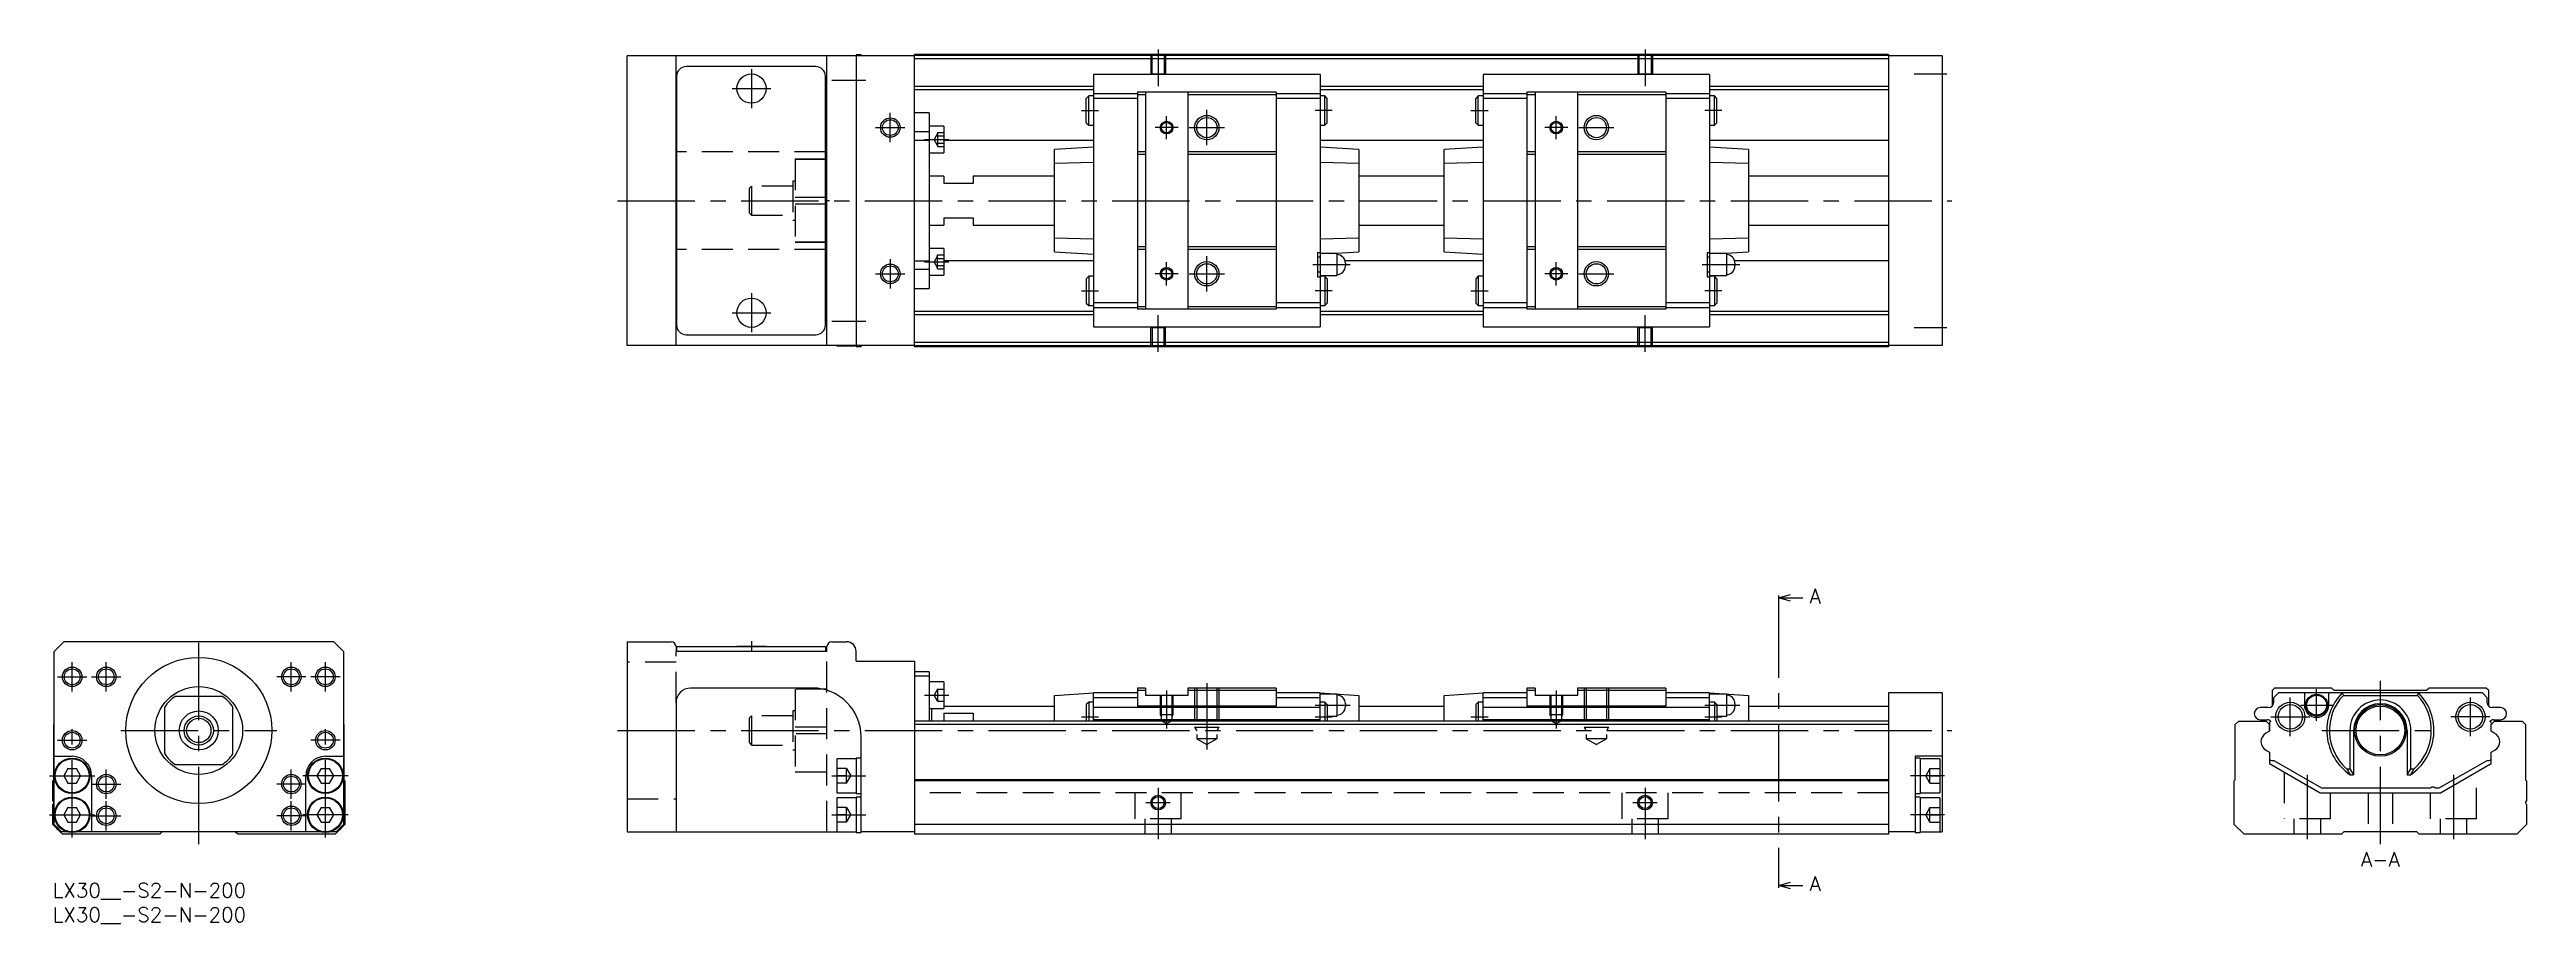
# Model space of a CAD drawing. Extents: x -1 to 508, y -8 to 171.
import ezdxf

# ---------------------------------------------------------------- set-up
doc = ezdxf.new("R2010")
doc.units = 0
doc.header["$LTSCALE"] = 0.5
doc.linetypes.add('CENTER', pattern=[50.8, 31.75, -6.35, 6.35, -6.35])
doc.linetypes.add('DASHED', pattern=[19.05, 12.7, -6.35])
for name, color, linetype in [('MSM_CENTER', 1, 'CENTER'), ('MSM_CONTINUOUS', 7, 'CONTINUOUS'), ('MSM_DASHED', 4, 'DASHED'), ('MSM_NARROW', 5, 'CONTINUOUS'), ('MSM_PART_NUMBER', 7, 'CONTINUOUS')]:
    doc.layers.add(name, color=color, linetype=linetype)
doc.styles.get("Standard").update_dxf_attribs({"font": 'txt.shx', "height": 3, "bigfont": 'bigfont.shx'})

msp = doc.modelspace()

# ---------------------------------------------------------------- linework, layer by layer
at = {"layer": 'MSM_CENTER'}
for p, q in [((227, 171), (227, 163.49)), ((327, 171), (327, 163.49)), ((139.5, 163), (147.5, 163)), ((143.5, 167), (143.5, 159)), ((160, 164.7), (167, 164.7)), ((382.25, 166), (389, 166)), ((172, 152), (172, 158)), ((211.25, 158.5), (214.75, 158.5)), ((237, 151.37), (237, 158.62)), ((262.75, 158.5), (259.25, 158.5)), ((291.25, 158.5), (294.75, 158.5)), ((342.75, 158.5), (339.25, 158.5)), ((169, 155), (175, 155)), ((231.11, 155), (226.39, 155)), ((228.75, 152.63), (228.75, 157.36)), ((233.38, 155), (240.62, 155)), ((311.11, 155), (306.39, 155)), ((308.75, 152.63), (308.75, 157.36)), ((313.38, 155), (320.62, 155)), ((179, 152.55), (184, 152.55)), ((116, 140), (390, 140)), ((172, 128), (172, 122)), ((179, 127.44), (184, 127.44)), ((228.75, 122.63), (228.75, 127.36)), ((237, 121.37), (237, 128.62)), ((308.75, 122.63), (308.75, 127.36)), ((169, 125), (175, 125)), ((231.11, 125), (226.39, 125)), ((233.38, 125), (240.62, 125)), ((258.75, 126.9), (266.45, 126.9)), ((311.11, 125), (306.39, 125)), ((313.38, 125), (320.62, 125)), ((338.75, 126.9), (346.45, 126.9)), ((139.5, 117), (147.5, 117)), ((143.5, 121), (143.5, 113)), ((211.25, 121.5), (214.75, 121.5)), ((262.75, 121.5), (259.25, 121.5)), ((291.25, 121.5), (294.75, 121.5)), ((342.75, 121.5), (339.25, 121.5)), ((160, 115.3), (167, 115.3)), ((227, 109), (227, 116.51)), ((327, 109), (327, 116.51)), ((382.25, 114), (389, 114)), ((354.38, 58), (354.38, 0)), ((30, 8), (30, 51.5)), ((143.5, 49.6), (143.5, 47.5)), ((1, 42.3), (7, 42.3)), ((4, 39.3), (4, 45.3)), ((8, 42.3), (14, 42.3)), ((11, 39.3), (11, 45.3)), ((52, 42.3), (46, 42.3)), ((49, 39.3), (49, 45.3)), ((59, 42.3), (53, 42.3)), ((56, 39.3), (56, 45.3)), ((237, 41), (237, 27.41)), ((478, 8), (478, 41.5)), ((179, 38.55), (184, 38.55)), ((228.75, 39.5), (228.75, 31.69)), ((259.25, 36.5), (266.45, 36.5)), ((308.75, 39.5), (308.75, 31.69)), ((339.25, 36.5), (346.45, 36.5)), ((459.5, 30.1), (459.5, 38.1)), ((461.65, 36.5), (468.15, 36.5)), ((464.9, 33.25), (464.9, 39.75)), ((496.5, 30.1), (496.5, 38.1)), ((4, 9.35), (4, 32.3)), ((14, 31.3), (46, 31.3)), ((56, 9.35), (56, 32.3)), ((116, 31.3), (390, 31.3)), ((211.25, 34.1), (214.75, 34.1)), ((259.25, 34.1), (262.75, 34.1)), ((291.25, 34.1), (294.75, 34.1)), ((339.25, 34.1), (342.75, 34.1)), ((455.5, 34.1), (463.5, 34.1)), ((466, 31.3), (490, 31.3)), ((500.5, 34.1), (492.5, 34.1)), ((1, 29.3), (7, 29.3)), ((59, 29.3), (53, 29.3)), ((-0.65, 22), (8.65, 22)), ((11, 17.3), (11, 23.3)), ((49, 17.3), (49, 23.3)), ((60.65, 22), (51.35, 22)), ((160, 22), (167, 22)), ((388.5, 22), (381.5, 22)), ((463, 22.18), (463, 9)), ((493, 22.18), (493, 9)), ((8, 20.3), (14, 20.3)), ((11, 10.8), (11, 16.8)), ((52, 20.3), (46, 20.3)), ((49, 10.8), (49, 16.8)), ((224.5, 16.5), (229.5, 16.5)), ((227, 19.5), (227, 9)), ((324.5, 16.5), (329.5, 16.5)), ((327, 19.5), (327, 9)), ((-0.65, 14), (8.65, 14)), ((8, 13.8), (14, 13.8)), ((52, 13.8), (46, 13.8)), ((60.65, 14), (51.35, 14)), ((160, 14), (167, 14)), ((388.5, 14), (381.5, 14))]:
    msp.add_line(p, q, dxfattribs=at)
at = {"layer": 'MSM_CONTINUOUS'}
for p, q in [((118, 110.3), (118, 169.7)), ((177, 169.7), (118, 169.7)), ((128, 110.3), (128, 169.7)), ((159, 110.3), (159, 169.7)), ((161, 169.75), (161, 169.7)), ((165, 169.75), (161, 169.75)), ((166, 169.9), (165, 169.9)), ((165, 169.9), (165, 110.1)), ((166, 169.9), (166, 169.7)), ((377, 170), (177, 170)), ((177, 110), (177, 170)), ((377, 169.8), (177, 169.8)), ((377, 169.1), (177, 169.1)), ((377, 170), (377, 110)), ((388, 169.7), (377, 169.7)), ((388, 169.7), (388, 110.3)), ((128.1, 165.5), (128.1, 114.5)), ((156.7, 167.5), (130.1, 167.5)), ((158.7, 114.5), (158.7, 165.5)), ((213.75, 163.45), (177, 163.45)), ((260.25, 165.9), (213.75, 165.9)), ((213.75, 165.9), (213.75, 114.1)), ((260.25, 165.9), (260.25, 114.1)), ((293.75, 163.45), (260.25, 163.45)), ((340.25, 165.9), (293.75, 165.9)), ((293.75, 165.9), (293.75, 114.1)), ((340.25, 165.9), (340.25, 114.1)), ((377, 163.45), (340.25, 163.45)), ((128, 158.2), (128.1, 158.2)), ((158.7, 158.2), (159, 158.2)), ((213.75, 162.75), (177, 162.75)), ((180, 158), (177, 158)), ((180, 158), (180, 122)), ((212.75, 161.5), (212.25, 161)), ((212.25, 156), (212.25, 161)), ((212.75, 155.5), (212.75, 161.5)), ((213.75, 161.5), (212.75, 161.5)), ((222.75, 161.95), (213.75, 161.95)), ((222.75, 160.95), (213.75, 160.95)), ((222.75, 162.25), (222.75, 117.75)), ((251.25, 162.25), (222.75, 162.25)), ((224.4, 161.75), (222.75, 161.75)), ((224.4, 162.25), (224.4, 117.75)), ((233.1, 162.25), (233.1, 117.75)), ((251.25, 161.75), (233.1, 161.75)), ((251.25, 162.25), (251.25, 117.75)), ((260.25, 161.95), (251.25, 161.95)), ((260.25, 160.95), (251.25, 160.95)), ((293.75, 162.75), (260.25, 162.75)), ((261.25, 161.5), (260.25, 161.5)), ((261.75, 161), (261.25, 161.5)), ((261.25, 155.5), (261.25, 161.5)), ((261.75, 156), (261.75, 161)), ((292.75, 161.5), (292.25, 161)), ((292.25, 156), (292.25, 161)), ((292.75, 155.5), (292.75, 161.5)), ((293.75, 161.5), (292.75, 161.5)), ((302.75, 161.95), (293.75, 161.95)), ((302.75, 160.95), (293.75, 160.95)), ((302.75, 162.25), (302.75, 117.75)), ((331.25, 162.25), (302.75, 162.25)), ((304.4, 161.75), (302.75, 161.75)), ((304.4, 162.25), (304.4, 117.75)), ((313.1, 162.25), (313.1, 117.75)), ((331.25, 161.75), (313.1, 161.75)), ((331.25, 162.25), (331.25, 117.75)), ((340.25, 161.95), (331.25, 161.95)), ((340.25, 160.95), (331.25, 160.95)), ((377, 162.75), (340.25, 162.75)), ((341.25, 161.5), (340.25, 161.5)), ((341.75, 161), (341.25, 161.5)), ((341.25, 155.5), (341.25, 161.5)), ((341.75, 156), (341.75, 161)), ((180, 154.13), (177, 154.13)), ((183, 155.3), (180, 155.3)), ((183, 155.3), (183, 149.8)), ((212.25, 156), (212.75, 155.5)), ((212.75, 155.5), (213.75, 155.5)), ((260.25, 155.5), (261.25, 155.5)), ((261.25, 155.5), (261.75, 156)), ((292.25, 156), (292.75, 155.5)), ((292.75, 155.5), (293.75, 155.5)), ((340.25, 155.5), (341.25, 155.5)), ((341.25, 155.5), (341.75, 156)), ((128.1, 150), (128, 150)), ((159, 150), (158.7, 150)), ((159, 148.5), (158.7, 148.5)), ((159, 148.47), (158.7, 148.47)), ((180, 152.38), (177, 152.38)), ((180, 149.8), (183, 149.8)), ((213.75, 152.36), (183, 152.36)), ((213.75, 151), (205.75, 150.47)), ((205.75, 129.53), (205.75, 150.47)), ((213.75, 147.86), (205.75, 147.6)), ((224.4, 150), (222.75, 150)), ((224.4, 149.5), (222.75, 149.5)), ((251.25, 150), (233.1, 150)), ((251.25, 149.5), (233.1, 149.5)), ((293.75, 152.36), (260.25, 152.36)), ((268.25, 150.47), (260.25, 151)), ((268.25, 147.6), (260.25, 147.86)), ((268.25, 150.47), (268.25, 129.53)), ((293.75, 151), (285.75, 150.47)), ((285.75, 129.53), (285.75, 150.47)), ((293.75, 147.86), (285.75, 147.6)), ((304.4, 150), (302.75, 150)), ((304.4, 149.5), (302.75, 149.5)), ((331.25, 150), (313.1, 150)), ((331.25, 149.5), (313.1, 149.5)), ((377, 152.36), (340.25, 152.36)), ((348.25, 150.47), (340.25, 151)), ((348.25, 147.6), (340.25, 147.86)), ((348.25, 150.47), (348.25, 129.53)), ((183, 145), (180, 145)), ((183, 145), (183, 143.5)), ((189, 143.5), (183, 143.5)), ((189, 145), (189, 143.5)), ((205.75, 145), (189, 145)), ((285.75, 145), (268.25, 145)), ((377, 145), (348.25, 145)), ((158.7, 140.72), (159, 140.72)), ((159, 139.28), (158.7, 139.28)), ((180, 135), (183, 135)), ((183, 136.5), (189, 136.5)), ((183, 136.5), (183, 135)), ((189, 136.5), (189, 135)), ((189, 135), (205.75, 135)), ((205.75, 132.4), (213.75, 132.14)), ((260.25, 132.14), (268.25, 132.4)), ((268.25, 135), (285.75, 135)), ((285.75, 132.4), (293.75, 132.14)), ((340.25, 132.14), (348.25, 132.4)), ((348.25, 135), (377, 135)), ((128.1, 130), (128, 130)), ((159, 131.53), (158.7, 131.53)), ((159, 131.5), (158.7, 131.5)), ((159, 130), (158.7, 130)), ((180, 127.62), (177, 127.62)), ((183, 130.19), (180, 130.19)), ((183, 130.19), (183, 124.69)), ((213.75, 127.64), (183, 127.64)), ((205.75, 129.53), (213.75, 129)), ((224.4, 130.5), (222.75, 130.5)), ((224.4, 130), (222.75, 130)), ((251.25, 130.5), (233.1, 130.5)), ((251.25, 130), (233.1, 130)), ((259.75, 129.4), (259.75, 124.4)), ((259.75, 129.4), (260.25, 129.4)), ((260.25, 128.4), (259.75, 128.4)), ((263.7, 129.15), (260.25, 129.15)), ((262.51, 129.15), (268.25, 129.53)), ((263.7, 129.15), (263.7, 124.65)), ((293.75, 127.64), (265.39, 127.64)), ((265.45, 127.2), (265.45, 126.6)), ((285.75, 129.53), (293.75, 129)), ((304.4, 130.5), (302.75, 130.5)), ((304.4, 130), (302.75, 130)), ((331.25, 130.5), (313.1, 130.5)), ((331.25, 130), (313.1, 130)), ((339.75, 129.4), (339.75, 124.4)), ((339.75, 129.4), (340.25, 129.4)), ((340.25, 128.4), (339.75, 128.4)), ((343.7, 129.15), (340.25, 129.15)), ((342.51, 129.15), (348.25, 129.53)), ((343.7, 129.15), (343.7, 124.65)), ((377, 127.64), (345.39, 127.64)), ((345.45, 127.2), (345.45, 126.6)), ((180, 125.87), (177, 125.87)), ((180, 124.69), (183, 124.69)), ((212.75, 124.5), (212.25, 124)), ((212.25, 124), (212.25, 119)), ((213.75, 124.5), (212.75, 124.5)), ((212.75, 124.5), (212.75, 118.5)), ((259.75, 125.4), (260.25, 125.4)), ((259.75, 124.4), (260.25, 124.4)), ((260.25, 124.65), (263.7, 124.65)), ((261.25, 124.5), (260.25, 124.5)), ((261.25, 124.5), (261.25, 118.5)), ((261.75, 124), (261.25, 124.5)), ((261.75, 124), (261.75, 119)), ((292.75, 124.5), (292.25, 124)), ((292.25, 124), (292.25, 119)), ((293.75, 124.5), (292.75, 124.5)), ((292.75, 124.5), (292.75, 118.5)), ((339.75, 125.4), (340.25, 125.4)), ((339.75, 124.4), (340.25, 124.4)), ((340.25, 124.65), (343.7, 124.65)), ((341.25, 124.5), (340.25, 124.5)), ((341.25, 124.5), (341.25, 118.5)), ((341.75, 124), (341.25, 124.5)), ((341.75, 124), (341.75, 119)), ((128.1, 121.8), (128, 121.8)), ((159, 121.8), (158.7, 121.8)), ((177, 122), (180, 122)), ((213.75, 117.25), (177, 117.25)), ((212.25, 119), (212.75, 118.5)), ((212.75, 118.5), (213.75, 118.5)), ((222.75, 119.05), (213.75, 119.05)), ((222.75, 118.05), (213.75, 118.05)), ((224.4, 118.25), (222.75, 118.25)), ((251.25, 117.75), (222.75, 117.75)), ((251.25, 118.25), (233.1, 118.25)), ((260.25, 119.05), (251.25, 119.05)), ((260.25, 118.05), (251.25, 118.05)), ((260.25, 118.5), (261.25, 118.5)), ((293.75, 117.25), (260.25, 117.25)), ((261.25, 118.5), (261.75, 119)), ((292.25, 119), (292.75, 118.5)), ((292.75, 118.5), (293.75, 118.5)), ((302.75, 119.05), (293.75, 119.05)), ((302.75, 118.05), (293.75, 118.05)), ((304.4, 118.25), (302.75, 118.25)), ((331.25, 117.75), (302.75, 117.75)), ((331.25, 118.25), (313.1, 118.25)), ((340.25, 119.05), (331.25, 119.05)), ((340.25, 118.05), (331.25, 118.05)), ((340.25, 118.5), (341.25, 118.5)), ((377, 117.25), (340.25, 117.25)), ((341.25, 118.5), (341.75, 119)), ((130.1, 112.5), (156.7, 112.5)), ((213.75, 116.55), (177, 116.55)), ((213.75, 114.1), (260.25, 114.1)), ((293.75, 116.55), (260.25, 116.55)), ((293.75, 114.1), (340.25, 114.1)), ((377, 116.55), (340.25, 116.55)), ((177, 110.3), (118, 110.3)), ((161, 110.3), (161, 110.25)), ((161, 110.25), (165, 110.25)), ((165, 110.1), (166, 110.1)), ((166, 110.3), (166, 110.1)), ((377, 110.9), (177, 110.9)), ((377, 110.2), (177, 110.2)), ((377, 110), (177, 110)), ((388, 110.3), (377, 110.3)), ((354.38, 58.5), (356.88, 59.17)), ((354.38, 59), (354.38, 58)), ((356.88, 57.83), (354.38, 58.5)), ((354.38, 58.5), (359.38, 58.5)), ((2.3, 49.5), (0.3, 47.5)), ((0.3, 12), (0.3, 47.5)), ((57.7, 49.5), (2.3, 49.5)), ((59.7, 47.5), (57.7, 49.5)), ((59.7, 47.5), (59.7, 12)), ((118, 49.5), (118, 10.5)), ((118, 49.5), (127, 49.5)), ((128, 48.5), (128, 47.5)), ((159, 47.5), (128, 47.5)), ((128.1, 48.5), (128.1, 47.5)), ((128.1, 48.5), (158.7, 48.5)), ((140.5, 48.6), (146.5, 48.6)), ((140.5, 48.6), (140.5, 48.5)), ((146.5, 48.5), (146.5, 48.6)), ((158.7, 48.5), (158.7, 47.5)), ((159, 47.5), (159, 48.5)), ((160, 49.5), (163, 49.5)), ((165, 45.5), (165, 47.5)), ((165, 45.5), (177, 45.5)), ((177, 45.5), (177, 10)), ((180, 43.3), (177, 43.3)), ((180, 42.45), (177, 42.45)), ((180, 43.3), (180, 33.2)), ((183, 41.3), (180, 41.3)), ((183, 41.3), (183, 35.8)), ((23, 26.48), (23, 36.12)), ((34.82, 38.3), (25.18, 38.3)), ((37, 26.48), (37, 36.12)), ((128, 37), (128, 10.5)), ((156, 40), (131, 40)), ((180, 35.8), (183, 35.8)), ((180.5, 33.2), (180.5, 35.8)), ((183, 36.3), (205.75, 36.3)), ((205.75, 38.5), (213.75, 39)), ((205.75, 33.2), (205.75, 38.5)), ((212.75, 37.1), (212.25, 36.6)), ((212.25, 36.6), (212.25, 33.2)), ((213.75, 37.1), (212.75, 37.1)), ((212.75, 37.1), (212.75, 33.2)), ((222.75, 39), (213.75, 39)), ((213.75, 33.2), (213.75, 39)), ((222.75, 38), (213.75, 38)), ((260.25, 36), (213.75, 36)), ((222.75, 40), (222.75, 36.29)), ((224.4, 40), (222.75, 40)), ((224.4, 39.5), (222.75, 39.5)), ((251.25, 36.29), (222.75, 36.29)), ((224.4, 40), (224.4, 38.5)), ((233.1, 38.5), (224.4, 38.5)), ((233.1, 40), (233.1, 38.5)), ((251.25, 40), (233.1, 40)), ((251.25, 39.5), (233.1, 39.5)), ((251.25, 40), (251.25, 36.29)), ((260.25, 39), (251.25, 39)), ((260.25, 38), (251.25, 38)), ((260.25, 39), (268.25, 38.5)), ((260.25, 33.2), (260.25, 39)), ((263.7, 38.75), (260.25, 38.75)), ((261.25, 37.1), (260.25, 37.1)), ((261.75, 36.6), (261.25, 37.1)), ((261.25, 37.1), (261.25, 33.2)), ((261.75, 36.6), (261.75, 33.2)), ((263.7, 38.75), (263.7, 34.25)), ((265.45, 36.8), (265.45, 36.2)), ((268.25, 38.5), (268.25, 33.2)), ((268.25, 36.3), (285.75, 36.3)), ((285.75, 38.5), (293.75, 39)), ((285.75, 33.2), (285.75, 38.5)), ((292.75, 37.1), (292.25, 36.6)), ((292.25, 36.6), (292.25, 33.2)), ((293.75, 37.1), (292.75, 37.1)), ((292.75, 37.1), (292.75, 33.2)), ((302.75, 39), (293.75, 39)), ((293.75, 33.2), (293.75, 39)), ((302.75, 38), (293.75, 38)), ((340.25, 36), (293.75, 36)), ((302.75, 40), (302.75, 36.29)), ((304.4, 40), (302.75, 40)), ((304.4, 39.5), (302.75, 39.5)), ((331.25, 36.29), (302.75, 36.29)), ((304.4, 40), (304.4, 38.5)), ((313.1, 38.5), (304.4, 38.5)), ((313.1, 40), (313.1, 38.5)), ((331.25, 40), (313.1, 40)), ((331.25, 39.5), (313.1, 39.5)), ((331.25, 40), (331.25, 36.29)), ((340.25, 39), (331.25, 39)), ((340.25, 38), (331.25, 38)), ((340.25, 39), (348.25, 38.5)), ((340.25, 33.2), (340.25, 39)), ((343.7, 38.75), (340.25, 38.75)), ((341.25, 37.1), (340.25, 37.1)), ((341.75, 36.6), (341.25, 37.1)), ((341.25, 37.1), (341.25, 33.2)), ((341.75, 36.6), (341.75, 33.2)), ((343.7, 38.75), (343.7, 34.25)), ((345.45, 36.8), (345.45, 36.2)), ((348.25, 38.5), (348.25, 33.2)), ((348.25, 36.3), (377, 36.3)), ((377, 39), (377, 10)), ((388, 39), (377, 39)), ((388, 39), (388, 10.5)), ((455.05, 36), (453.35, 36)), ((456.25, 40), (455.75, 39.5)), ((455.75, 39.5), (455.75, 36.29)), ((457.05, 39), (456.05, 38)), ((456.05, 38), (456.05, 37)), ((468, 40), (456.25, 40)), ((498.95, 39), (457.05, 39)), ((462.4, 39), (462.4, 36.5)), ((467.4, 36.5), (467.4, 39)), ((468.5, 39.5), (468, 40)), ((487.5, 39.5), (468.5, 39.5)), ((470.14, 39), (470.4, 38.5)), ((470.4, 38.5), (485.6, 38.5)), ((485.6, 38.5), (485.86, 39)), ((488, 40), (487.5, 39.5)), ((499.75, 40), (488, 40)), ((499.95, 38), (498.95, 39)), ((500.25, 39.5), (499.75, 40)), ((499.95, 37), (499.95, 38)), ((500.25, 36.29), (500.25, 39.5)), ((502.65, 36), (500.95, 36)), ((0.2, 32.5), (0.3, 32.6)), ((0.2, 21.2), (0.2, 32.5)), ((59.7, 32.6), (59.8, 32.5)), ((59.8, 32.5), (59.8, 21.2)), ((377, 33.2), (177, 33.2)), ((377, 32.5), (177, 32.5)), ((183, 34.87), (189, 34.87)), ((183, 34.87), (183, 33.2)), ((189, 34.87), (189, 33.2)), ((260.25, 33.5), (213.75, 33.5)), ((261.75, 34.25), (263.7, 34.25)), ((340.25, 33.5), (293.75, 33.5)), ((341.75, 34.25), (343.7, 34.25)), ((448.2, 32.5), (448.9, 33.2)), ((448.2, 21.2), (448.2, 32.5)), ((448.9, 33.2), (454.55, 33.2)), ((453.35, 33.5), (454.75, 33.5)), ((455.25, 31.15), (454.5, 30.72)), ((454.55, 33.2), (455.25, 32.5)), ((455.2, 32.55), (455.2, 32.7)), ((455.2, 32.7), (455.2, 32.55)), ((455.25, 32.5), (455.2, 32.55)), ((455.25, 31.15), (455.25, 32.5)), ((455.25, 32.5), (455.25, 31.15)), ((471.74, 31.3), (471.74, 23.45)), ((472.5, 31.3), (472.5, 22.2)), ((483.5, 31.3), (483.5, 22.2)), ((484.26, 23.45), (484.26, 31.3)), ((500.75, 32.5), (501.45, 33.2)), ((500.75, 32.5), (500.8, 32.55)), ((500.75, 31.15), (500.75, 32.5)), ((500.75, 31.15), (500.75, 32.5)), ((501.4, 30.78), (500.75, 31.15)), ((501.4, 30.78), (500.75, 31.15)), ((500.8, 32.7), (500.8, 32.55)), ((500.8, 32.55), (500.8, 32.7)), ((501.25, 33.5), (502.65, 33.5)), ((501.45, 33.2), (507.1, 33.2)), ((507.1, 33.2), (507.8, 32.5)), ((507.8, 32.5), (507.8, 21.2)), ((0.3, 26), (4, 26)), ((56, 26), (59.7, 26)), ((165, 25.5), (161, 25.5)), ((161, 25.5), (161, 18.5)), ((166, 25.65), (165, 25.65)), ((165, 25.65), (165, 18.35)), ((166, 10.35), (166, 30)), ((388, 26), (382.5, 26)), ((382.5, 26), (382.5, 10.35)), ((383.5, 25.65), (382.5, 25.65)), ((383.5, 25.65), (383.5, 18.35)), ((387.5, 25.5), (383.5, 25.5)), ((387.5, 25.5), (387.5, 18.5)), ((454.6, 27.22), (455.25, 26.85)), ((455.25, 26.85), (455.25, 24.5)), ((500.75, 26.85), (501.5, 27.28)), ((500.75, 26.85), (501.5, 27.28)), ((500.75, 25.45), (500.75, 26.85)), ((500.75, 24.5), (500.75, 26.85)), ((0, 21), (0.2, 21.2)), ((0, 16.9), (0, 21)), ((3.13, 23.5), (2.27, 22)), ((2.27, 22), (3.13, 20.5)), ((3.13, 23.5), (4.87, 23.5)), ((3.13, 20.5), (4.87, 20.5)), ((5.73, 22), (4.87, 23.5)), ((4.87, 20.5), (5.73, 22)), ((8, 22), (8, 10.5)), ((25.18, 24.3), (34.82, 24.3)), ((52, 10.5), (52, 22)), ((55.13, 23.5), (54.27, 22)), ((54.27, 22), (55.13, 20.5)), ((55.13, 23.5), (56.87, 23.5)), ((55.13, 20.5), (56.87, 20.5)), ((57.73, 22), (56.87, 23.5)), ((56.87, 20.5), (57.73, 22)), ((59.8, 21.2), (60, 21)), ((60, 21), (60, 12)), ((377, 21.2), (177, 21.2)), ((377, 21), (177, 21)), ((448, 21), (448.2, 21.2)), ((448, 12), (448, 21)), ((455.25, 24.5), (465.64, 18.5)), ((455.7, 25.16), (456.1, 25.16)), ((456.1, 25.16), (465.91, 19.5)), ((471.07, 23.45), (471.74, 23.45)), ((471.74, 23.45), (472.5, 22.2)), ((471.82, 22.2), (472.5, 22.2)), ((483.5, 22.2), (484.26, 23.45)), ((483.5, 22.2), (484.18, 22.2)), ((484.26, 23.45), (484.93, 23.45)), ((490.09, 19.5), (499.9, 25.16)), ((490.36, 18.5), (500.75, 24.5)), ((499.9, 25.16), (500.3, 25.16)), ((507.8, 21.2), (508, 21)), ((508, 21), (508, 16.9)), ((0, 12), (0, 16.1)), ((3.13, 15.5), (2.27, 14)), ((3.13, 15.5), (4.87, 15.5)), ((5.73, 14), (4.87, 15.5)), ((55.13, 15.5), (54.27, 14)), ((55.13, 15.5), (56.87, 15.5)), ((57.73, 14), (56.87, 15.5)), ((161, 18.5), (165, 18.5)), ((165, 17.5), (161, 17.5)), ((161, 17.5), (161, 10.5)), ((165, 18.35), (166, 18.35)), ((166, 17.65), (165, 17.65)), ((165, 17.65), (165, 10.35)), ((382.5, 18.35), (383.5, 18.35)), ((383.5, 17.65), (382.5, 17.65)), ((383.5, 18.5), (387.5, 18.5)), ((383.5, 17.65), (383.5, 10.35)), ((387.5, 17.5), (383.5, 17.5)), ((387.5, 17.5), (387.5, 10.5)), ((465.64, 18.5), (490.36, 18.5)), ((465.91, 19.5), (488.35, 19.5)), ((489.15, 19.5), (490.09, 19.5)), ((508, 16.1), (508, 12)), ((2, 10), (0, 12)), ((1.8, 10.5), (0.3, 12)), ((2.96, 10.5), (1.8, 10.5)), ((2.27, 14), (3.13, 12.5)), ((3.13, 12.5), (4.87, 12.5)), ((4.87, 12.5), (5.73, 14)), ((54.96, 10.5), (5.04, 10.5)), ((22.5, 10.5), (22, 10)), ((38, 10), (37.5, 10.5)), ((54.27, 14), (55.13, 12.5)), ((55.13, 12.5), (56.87, 12.5)), ((56.87, 12.5), (57.73, 14)), ((58.2, 10.5), (57.04, 10.5)), ((60, 12), (58, 10)), ((59.7, 12), (58.2, 10.5)), ((118, 10.5), (165, 10.5)), ((165, 10.35), (166, 10.35)), ((177, 10.5), (166, 10.5)), ((377, 12), (177, 12)), ((382.5, 10.5), (377, 10.5)), ((382.5, 10.35), (383.5, 10.35)), ((383.5, 10.5), (388, 10.5)), ((450, 10), (448, 12)), ((470.5, 10.5), (470, 10)), ((485.5, 10.5), (470.5, 10.5)), ((486, 10), (485.5, 10.5)), ((508, 12), (506, 10)), ((22, 10), (2, 10)), ((58, 10), (38, 10)), ((377, 10), (177, 10)), ((470, 10), (450, 10)), ((506, 10), (486, 10)), ((354.38, -0.5), (356.88, 0.17)), ((354.38, 0), (354.38, -1)), ((356.88, -1.17), (354.38, -0.5)), ((354.38, -0.5), (359.38, -0.5))]:
    msp.add_line(p, q, dxfattribs=at)
for centre, radius in [((143.5, 163), 3), ((172, 155), 1.62), ((228.75, 155), 1.06), ((228.75, 155), 1.06), ((237, 155), 2.07), ((237, 155), 2.07), ((308.75, 155), 1.06), ((308.75, 155), 1.06), ((317, 155), 2.07), ((317, 155), 2.07), ((172, 125), 1.62), ((228.75, 125), 1.06), ((228.75, 125), 1.06), ((237, 125), 2.07), ((237, 125), 2.07), ((308.75, 125), 1.06), ((308.75, 125), 1.06), ((317, 125), 2.07), ((317, 125), 2.07), ((143.5, 117), 3), ((30, 31.3), 15), ((4, 42.3), 1.62), ((11, 42.3), 1.62), ((49, 42.3), 1.62), ((56, 42.3), 1.62), ((30, 31.3), 9), ((459.5, 34.1), 3), ((459.5, 34.1), 2.5), ((464.9, 36.5), 2.25), ((464.9, 36.5), 2.05), ((478, 31.3), 5.3), ((478, 31.3), 5), ((496.5, 34.1), 3), ((496.5, 34.1), 2.5), ((4, 29.3), 1.62), ((30, 31.3), 4), ((30, 31.3), 3), ((30, 31.3), 2.5), ((56, 29.3), 1.62), ((4, 22), 3.65), ((4, 22), 3.5), ((56, 22), 3.65), ((56, 22), 3.5), ((11, 20.3), 1.62), ((49, 20.3), 1.62), ((4, 14), 3.65), ((4, 14), 3.5), ((11, 13.8), 1.62), ((49, 13.8), 1.62), ((56, 14), 3.65), ((56, 14), 3.5), ((227, 16.5), 1.23), ((327, 16.5), 1.23)]:
    msp.add_circle(centre, radius, dxfattribs=at)
for centre, radius, start, end in [((130.1, 165.5), 2, 90, 180), ((156.7, 165.5), 2, 0, 90), ((263.7, 127.2), 1.75, 0, 90), ((343.7, 127.2), 1.75, 0, 90), ((263.7, 126.6), 1.75, 270, 0), ((343.7, 126.6), 1.75, 270, 0), ((130.1, 114.5), 2, 180, 270), ((156.7, 114.5), 2, 270, 0), ((127, 48.5), 1, 0, 90), ((160, 48.5), 1, 90, 180), ((163, 47.5), 2, 0, 90), ((30, 31.3), 8.5, 124.5603, 145.4397), ((30, 31.3), 8.5, 34.5603, 55.4397), ((131, 37), 3, 90, 180), ((156, 30), 10, 0, 90), ((263.7, 36.8), 1.75, 0, 90), ((263.7, 36.2), 1.75, 270, 0), ((343.7, 36.8), 1.75, 0, 90), ((343.7, 36.2), 1.75, 270, 0), ((453.35, 34.75), 1.25, 90, 270), ((455.05, 37), 1, 270, 0), ((464.9, 36.5), 2.5, 180, 0), ((478, 31.3), 11, 135.573, 235.8196), ((478, 31.3), 10.47, 136.5713, 228.5552), ((478, 31.3), 6.26, 0, 180), ((478, 31.3), 5.5, 0, 180), ((478, 31.3), 11, 304.1804, 44.427), ((478, 31.3), 10.47, 311.4448, 43.4287), ((500.95, 37), 1, 180, 270), ((502.65, 34.75), 1.25, 270, 90), ((455.65, 28.85), 2.2, 121.4553, 176.019), ((454.75, 32.5), 1, 41.234, 90), ((455.7, 32.7), 0.5, 113.3254, 180), ((501.25, 32.5), 1, 90, 138.766), ((500.3, 32.7), 0.5, 0, 66.6746), ((500.35, 28.85), 2.2, 3.981, 61.4552), ((4, 22), 4, 0, 90), ((30, 31.3), 8.5, 214.5603, 235.4397), ((30, 31.3), 8.5, 304.5603, 325.4397), ((56, 22), 4, 90, 180), ((455.65, 29.15), 2.2, 183.981, 241.4552), ((455.7, 25.66), 0.5, 205.8419, 270), ((500.3, 25.66), 0.5, 270, 334.1581), ((500.35, 29.15), 2.2, 301.4553, 356.019), ((500.35, 29.15), 2.2, 301.4553, 356.019), ((479, 27.35), 8.83, 206.1475, 215.6253), ((477, 27.35), 8.84, 324.3755, 333.8517), ((-0.3, 16.5), 0.5, 306.8699, 53.1301), ((488.75, 19.2), 0.5, 36.8699, 143.1301), ((508.3, 16.5), 0.5, 126.8699, 233.1301), ((2.3, 12.5), 2, 216.8699, 233.1301), ((57.7, 12.5), 2, 306.8699, 323.1301)]:
    msp.add_arc(centre, radius, start, end, dxfattribs=at)
at = {"layer": 'MSM_DASHED'}
for p, q in [((225.5, 170), (225.5, 166)), ((225.77, 165.9), (225.77, 170)), ((228.23, 170), (228.23, 165.9)), ((228.5, 170), (228.5, 166)), ((325.5, 170), (325.5, 166)), ((325.77, 165.9), (325.77, 170)), ((328.23, 170), (328.23, 165.9)), ((328.5, 170), (328.5, 166)), ((225.56, 165.9), (225.5, 166)), ((225.5, 166), (228.5, 166)), ((228.44, 165.9), (228.5, 166)), ((325.56, 165.9), (325.5, 166)), ((325.5, 166), (328.5, 166)), ((328.44, 165.9), (328.5, 166)), ((181.7, 153.8), (180.98, 152.55)), ((181.7, 154), (183, 154)), ((181.7, 154), (181.7, 151.11)), ((181.7, 153.28), (183, 153.28)), ((158.7, 150), (128.1, 150)), ((152.5, 148.5), (152.5, 131.5)), ((158.7, 148.5), (152.5, 148.5)), ((158.7, 148.47), (152.5, 148.47)), ((181.7, 151.3), (180.98, 152.55)), ((181.7, 151.83), (183, 151.83)), ((181.7, 151.11), (183, 151.11)), ((143.5, 143), (143, 142.5)), ((143, 142.5), (143, 137.5)), ((143.5, 143), (143.5, 137)), ((152, 143), (143.5, 143)), ((152, 144), (152, 136)), ((152.5, 144), (152, 144)), ((143, 137.5), (143.5, 137)), ((152.5, 140.72), (158.7, 140.72)), ((158.7, 139.28), (152.5, 139.28)), ((159.5, 140), (159, 140)), ((143.5, 137), (152, 137)), ((152, 136), (152.5, 136)), ((158.7, 130), (128.1, 130)), ((152.5, 131.53), (158.7, 131.53)), ((152.5, 131.5), (158.7, 131.5)), ((181.7, 128.69), (180.98, 127.44)), ((181.7, 126.19), (180.98, 127.44)), ((181.7, 128.89), (183, 128.89)), ((181.7, 126), (181.7, 128.89)), ((181.7, 128.17), (183, 128.17)), ((181.7, 126.72), (183, 126.72)), ((181.7, 126), (183, 126)), ((225.56, 114.1), (225.5, 114)), ((225.5, 110), (225.5, 114)), ((225.5, 114), (228.5, 114)), ((225.77, 114.1), (225.77, 110)), ((228.23, 110), (228.23, 114.1)), ((228.44, 114.1), (228.5, 114)), ((228.5, 110), (228.5, 114)), ((325.56, 114.1), (325.5, 114)), ((325.5, 110), (325.5, 114)), ((325.5, 114), (328.5, 114)), ((325.77, 114.1), (325.77, 110)), ((328.23, 110), (328.23, 114.1)), ((328.44, 114.1), (328.5, 114)), ((328.5, 110), (328.5, 114)), ((128, 37), (128, 47.5)), ((159, 10.5), (159, 47.5)), ((128, 45.3), (118, 45.3)), ((152.5, 39.8), (152.5, 22.8)), ((159, 39.8), (152.5, 39.8)), ((159, 39.77), (152.5, 39.77)), ((181.7, 39.8), (180.98, 38.55)), ((181.7, 37.3), (180.98, 38.55)), ((181.7, 39.8), (183, 39.8)), ((181.7, 39.8), (181.7, 37.3)), ((181.7, 38.55), (183, 38.55)), ((181.7, 37.3), (183, 37.3)), ((227.45, 38.5), (227.45, 34.5)), ((227.69, 33.3), (227.69, 38.5)), ((229.81, 38.5), (229.81, 33.3)), ((230.05, 38.5), (230.05, 34.5)), ((234.5, 40), (234.5, 32)), ((234.93, 40), (234.93, 29.6)), ((239.07, 40), (239.07, 29.6)), ((239.5, 40), (239.5, 32)), ((307.45, 38.5), (307.45, 34.5)), ((307.69, 33.3), (307.69, 38.5)), ((309.81, 38.5), (309.81, 33.3)), ((310.05, 38.5), (310.05, 34.5)), ((314.5, 40), (314.5, 32)), ((314.93, 40), (314.93, 29.6)), ((319.07, 40), (319.07, 29.6)), ((319.5, 40), (319.5, 32)), ((143.5, 34.3), (143, 33.8)), ((143, 33.8), (143, 28.8)), ((143.5, 34.3), (143.5, 28.3)), ((152, 34.3), (143.5, 34.3)), ((152, 35.3), (152, 27.3)), ((152.5, 35.3), (152, 35.3)), ((152.5, 32.02), (159, 32.02)), ((159, 30.58), (152.5, 30.58)), ((230.05, 34.5), (227.45, 34.5)), ((227.45, 34.5), (227.69, 34.08)), ((228.75, 32.69), (227.69, 33.3)), ((227.69, 33.3), (229.81, 33.3)), ((229.81, 33.3), (228.75, 32.69)), ((230.05, 34.5), (229.81, 34.08)), ((234.5, 32), (239.5, 32)), ((234.5, 32), (234.93, 31.25)), ((239.5, 32), (239.07, 31.25)), ((310.05, 34.5), (307.45, 34.5)), ((307.45, 34.5), (307.69, 34.08)), ((308.75, 32.69), (307.69, 33.3)), ((307.69, 33.3), (309.81, 33.3)), ((309.81, 33.3), (308.75, 32.69)), ((310.05, 34.5), (309.81, 34.08)), ((314.5, 32), (319.5, 32)), ((314.5, 32), (314.93, 31.25)), ((319.5, 32), (319.07, 31.25)), ((143, 28.8), (143.5, 28.3)), ((143.5, 28.3), (152, 28.3)), ((152, 27.3), (152.5, 27.3)), ((239.07, 29.6), (234.93, 29.6)), ((234.93, 29.6), (237, 28.41)), ((239.07, 29.6), (237, 28.41)), ((319.07, 29.6), (314.93, 29.6)), ((314.93, 29.6), (317, 28.41)), ((319.07, 29.6), (317, 28.41)), ((152.5, 22.83), (159, 22.83)), ((152.5, 22.8), (159, 22.8)), ((163, 23.5), (161, 23.5)), ((163, 22), (161, 22)), ((163, 20.5), (161, 20.5)), ((163, 20.5), (163, 23.5)), ((163, 23.5), (163.87, 22)), ((163, 20.5), (163.87, 22)), ((385.5, 23.5), (384.63, 22)), ((385.5, 20.5), (384.63, 22)), ((385.5, 20.5), (385.5, 23.5)), ((385.5, 23.5), (387.5, 23.5)), ((385.5, 22), (387.5, 22)), ((385.5, 20.5), (387.5, 20.5)), ((458.25, 22.77), (458.25, 13.2)), ((497.75, 13.2), (497.75, 22.77)), ((118, 17.3), (128, 17.3)), ((163, 15.5), (161, 15.5)), ((163, 12.5), (163, 15.5)), ((163, 15.5), (163.87, 14)), ((377, 18.5), (177, 18.5)), ((222.25, 18.5), (222.25, 13.2)), ((231.75, 13.2), (231.75, 18.5)), ((322.25, 18.5), (322.25, 13.2)), ((331.75, 13.2), (331.75, 18.5)), ((385.5, 15.5), (384.63, 14)), ((385.5, 12.5), (385.5, 15.5)), ((385.5, 15.5), (387.5, 15.5)), ((467.75, 13.2), (467.75, 18.5)), ((475.5, 18.5), (475.5, 10.5)), ((480.5, 18.5), (480.5, 10.5)), ((488.25, 18.5), (488.25, 13.2)), ((163, 14), (161, 14)), ((163, 12.5), (161, 12.5)), ((163, 12.5), (163.87, 14)), ((231.75, 13.2), (222.25, 13.2)), ((224.25, 13.2), (224.25, 10)), ((229.75, 10), (229.75, 13.2)), ((331.75, 13.2), (322.25, 13.2)), ((324.25, 13.2), (324.25, 10)), ((329.75, 10), (329.75, 13.2)), ((385.5, 12.5), (384.63, 14)), ((385.5, 14), (387.5, 14)), ((385.5, 12.5), (387.5, 12.5)), ((467.75, 13.2), (458.25, 13.2)), ((460.25, 13.2), (460.25, 10)), ((465.75, 10), (465.75, 13.2)), ((497.75, 13.2), (488.25, 13.2)), ((490.25, 13.2), (490.25, 10)), ((495.75, 10), (495.75, 13.2))]:
    msp.add_line(p, q, dxfattribs=at)
at = {"layer": 'MSM_NARROW'}
for centre, radius in [((172, 155), 2), ((228.75, 155), 1.3), ((237, 155), 2.5), ((308.75, 155), 1.3), ((317, 155), 2.5), ((237, 125), 2.5), ((317, 125), 2.5), ((172, 125), 2), ((228.75, 125), 1.3), ((308.75, 125), 1.3), ((4, 42.3), 2), ((11, 42.3), 2), ((49, 42.3), 2), ((56, 42.3), 2), ((4, 29.3), 2), ((56, 29.3), 2), ((11, 20.3), 2), ((49, 20.3), 2), ((11, 13.8), 2), ((49, 13.8), 2), ((227, 16.5), 1.5), ((327, 16.5), 1.5)]:
    msp.add_circle(centre, radius, dxfattribs=at)

# ---------------------------------------------------------------- texts
at = {"layer": 'MSM_PART_NUMBER'}
for s, p in [('A', (360.79, 57.37)), ('A-A', (474.01, 3.36)), ('LX30__-S2-N-200', (0, -3)), ('A', (360.79, -1.63)), ('LX30__-S2-N-200', (0, -8))]:
    msp.add_text(s, height=3, dxfattribs=at).set_placement(p)

doc.saveas('drawing.dxf')
